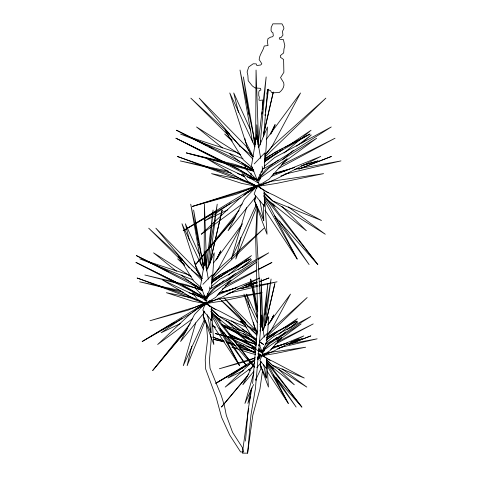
<?xml version="1.0" encoding="UTF-8"?>
<svg xmlns="http://www.w3.org/2000/svg" width="477" height="477" viewBox="0 0 477 477"><rect width="100%" height="100%" fill="white"/><g stroke="black" fill="none" stroke-linecap="round" stroke-linejoin="round"><path stroke-width="0.72" d="M204.102 265.653L204.442 204.174L206.35 259.488L206.159 265.325M255.654 142.11L256.054 70.047L258.284 134.764L258.093 140.626M260.967 326.948L261.229 279.039L262.702 321.629L262.535 326.685M257.455 208.222L256.68 235.59L260.436 302.013L260.323 332.254L255.38 388.916L250.938 415.163L247.664 453.15L242.352 453.15L248.267 410.494M262.314 169.782L262.249 172L260.794 172M204.716 262.785L205.092 250.95L206.463 270.972L214.227 252.834L212.229 282.306L211.389 283.457M256.346 139.618L256.387 138.133M256.435 136.649L256.817 124.777L258.176 144.65M261.432 324.575L261.736 315.053L262.779 330.317M206.147 267.806L213.076 210.065L207.889 268.342M258.033 144.919L266.154 76.946L260.096 145.032M257.157 206.762L255.63 236.371L257.371 303.157L257.27 330.144L252.613 383.502M260.287 143.058L260.418 140.828M261.962 114.11L262.094 111.886M262.219 109.656L262.779 100.009L259.732 100.397L258.945 99.997L259.339 97.171L258.749 95.472L258.749 92.043L259.339 90.523L260.907 90.04L260.514 88.352L255.028 87.911L252.285 85.884L248.201 80.738L247.861 75.294L247.11 71.985L248.714 66.977L253.186 63.775L256.262 63.9L256.835 65.522L260.68 65.003L261.831 63.751L259.148 59.547C259.405 54.575 263.226 50.878 264.246 46.013L268.008 45.542L267.418 41.815L267.961 38.673L270.739 37.069L272.23 36.848L273.333 35.858L272.927 32.77L271.616 31.828L271.049 30.486L271.204 27.416L272.838 23.85L281.99 23.85L283.69 27.064L283.904 28.584L282.491 31.279L282.939 35.125L280.953 37.671L279.474 37.695L279.301 38.476L279.689 39.245L283.398 39.573L284.823 45.798L283.958 48.97L283.666 52.935L280.345 55.606L280.369 57.21L283.612 59.536L283.869 72.331L280.536 77.596L283.69 82.694C284.882 86.665 282.223 90.231 279.242 92.55L273.029 92.788L271.467 92.419L270.674 90.743L267.555 89.408L263.602 136.696M204.633 319.202L204.418 322.828L187.133 365.692L191.724 346.189M256.28 204.484L256.024 208.878L238.852 251.474M199.905 296.605L200.173 292.967M250.729 178.315L251.117 173.205M245.476 441.064L248.171 409.767L251.874 387.879M204.156 317.956L203.864 320.902L183.269 365.692L195.749 322.828M255.738 202.975L255.374 206.624L231.279 259.029L246.573 207.59M261.08 365.984L260.788 368.918L255.809 379.74M262.606 326.375L267.877 283.577L263.823 328.868M209.224 264.932L217.22 204.174L209.624 248.571M265.003 115.643L265.194 114.17M265.486 111.964L268.485 89.169M264.86 326.214L271.073 279.039L264.914 315.023M247.551 453.15L252.816 415.163L259.959 388.916L262.618 369.949M255.916 380.61L256.322 377.724M258.957 358.948L259.667 353.892M264.461 356.814L264.771 354.626M204.114 311.451L203.321 316.376L213.827 344.513L211.746 312.858L210.965 311.63M255.66 195.636L254.742 201.324L267.037 234.249L264.598 197.216L263.829 195.999M257.031 187.109L257.264 185.684L264.043 190.556L264.556 206.41L254.14 194.05L257.264 185.684L192.404 206.41L236.896 194.05L256.316 186.072L204.997 166.723M260.961 361.757L260.37 365.43L268.462 387.097L266.858 362.729M260.037 331.127L261.599 321.76L264.294 337.138M266.899 94.047L267.645 89.682M204.055 311.046L203.667 313.24L180.527 341.514L194.544 314.456L205.474 303.008L211.275 307.17L211.71 320.717L202.808 310.157L205.474 303.008L194.962 307.17L150.04 320.717L188.069 310.157L204.669 303.336M205.086 305.202L205.474 303.008L142.194 341.514L191.45 313.24L205.474 303.008L203.786 305.334M255.517 195.546L255.141 197.657L228.072 230.737L244.474 199.082L257.264 185.684L256.763 188.504M260.889 361.584L260.633 363.021L256.882 367.6M261.772 356.569L262.028 355.138L266.494 358.346L266.828 368.775L259.971 360.648L262.028 355.138L262.773 356.307M203.995 311.773L203.101 316.018L211.025 332.749L210.78 319.429M255.505 196.023L254.485 200.906L263.751 220.481L263.459 204.234M260.812 362.252L260.198 365.155L266.297 378.04L266.106 367.26M210.017 263.262L222.151 210.065L209.421 264.926M264.061 132.672L264.389 131.223M264.723 129.774L273.309 92.144M265.522 324.533L274.871 283.577L265.105 325.648M263.525 134.025L273.249 92.121M240.867 237.492L235.799 259.029L238.297 252.846M251.457 388.32L247.903 403.405L250.675 396.53M248.368 409.767L248.755 408.348M253.925 372.507L244.928 403.405L253.633 384.474M206.368 300.826L207.71 296.581L231.13 279.868L215.687 297.332L205.474 303.652L192.267 301.082L166.401 292.711L190.323 297.493M257.699 185.058L257.264 186.441L269.213 179.042L287.273 158.614L259.876 178.165L258.349 182.995M262.672 353.594L263.745 350.19L281.782 337.322L269.893 350.768L262.028 355.633L258.17 353.54M258.767 147.417L267.502 126.977L265.164 161.47L264.288 162.663M262.732 330.627L268.766 316.501L267.227 339.201L266.363 340.381M271.496 132.928L275.056 124.777L270.393 133.971M217.405 258.456L220.684 250.95L216.075 260.031M271.395 320.419L273.738 315.053L269.523 323.37M270.793 134.061L275.056 124.777M217.017 258.939L220.684 250.95M271.002 321.009L273.738 315.053M257.264 182.256L257.264 180.193L262.66 169.46L262.141 166.521M167.016 288.394L187.169 295.394L205.474 303.652L207.119 301.082L192.583 292.711L197.335 299.234L205.474 303.652L221.847 301.082L262.141 292.711L217.637 299.234L205.474 303.652L137.132 278.013L164.237 287.428M266.422 139.171L300.54 92.967L271.335 147.602L265.236 154.977M213.565 262.905L242.465 223.761L217.506 270.459L212.42 276.612M267.782 324.903L290.511 294.118L271.294 330.078L267.585 334.556M264.681 162.228L265.552 161.053L282.778 149.396M211.675 283.147L212.563 281.955L227.762 271.669M266.226 340.62L267.484 338.926L277.876 331.897M275.587 154.631L276.934 152.908L264.902 161.59M221.388 276.147L222.288 274.99L211.442 282.825M273.613 335.313L274.973 333.566L266.78 339.481M248.064 177.516L257.264 180.193L265.832 169.46L278.228 160.051M234.75 218.102L195.564 264.586L239.168 210.214M186.513 330.382L152.741 370.444L190.21 323.722M265.522 154.357L271.485 146.946L325.863 98.143L265.188 156.814M212.682 276.052L217.631 269.899L264.109 228.185L212.241 278.341M267.376 334.627L271.389 329.643L307.176 297.523L267.317 336.07M254.068 371.04L242.817 384.79L253.615 363.957L254.605 362.919M195.564 264.586L235.787 216.17M152.741 370.444L187.777 328.277M248.785 374.135L221.423 407.066L247.509 376.12M257.574 359.807L260.543 356.695M254.235 163.891L264.759 152.908L264.55 167.671L262.123 169.18M247.408 176.889L257.264 180.193L269.225 167.719L316.686 138.235L282.438 163.319M202.958 284.31L211.883 274.99L211.71 287.607L209.838 288.77M259.709 341.138L266.965 333.566L266.828 343.285L265.623 344.03M240.295 197.722L201.3 234.249L204.269 232.055M190.901 313.365L157.643 344.513L192.78 318.576M250.675 363.236L225.198 387.097L252.75 366.759M282.283 159.878L293.438 150.297M301.81 143.112L311.29 134.967L296.533 146.165M226.79 281.013L235.268 273.732M242.614 267.424L251.653 259.661L240.468 268.146M276.887 339.535L285.836 331.849M290.314 328.009L297.582 321.76L287.029 329.774M264.508 166.097L274.543 157.637L331.253 126.977L276.749 161.47L262.457 169.341M284 153.075L311.07 130.245L288.311 145.652M211.728 286.218L220.249 279.033L256.268 259.56M228.352 275.116L251.468 255.624L232.013 268.789M266.577 342.432L273.399 336.679L310.718 316.501L274.853 339.201L265.236 344.501M278.92 334.27L297.439 318.654L281.543 329.41M264.944 158.328L277.835 151.143M211.907 279.737L220.744 274.722M266.756 337.4L296.7 321.152L273.715 333.149L266.703 338.02M222.896 162.454L257.264 180.193L259.554 178.374M207.799 296.467L205.474 298.316L205.474 300.993M263.751 350.154L262.028 351.525L262.028 352.968M223.987 280.649L212.802 289.14L205.474 298.316L197.073 295.865M238.112 269.934L239.293 269.04M277.054 337.34L267.669 344.46L262.028 351.525L258.612 350.529M205.462 231.172L242.322 203.959M227.511 283.517L256.268 262.451L215.699 287.649L205.474 298.316L189.047 292.8M277.578 341.168L301.136 323.913L269.899 343.315L262.028 351.525L258.552 350.362M249.173 190.961L257.264 185.684L240.855 197.657L183.222 230.737L257.264 185.684L244.957 190.556L192.404 206.41M260.722 183.919L257.264 186.441L259.184 183.43L242.179 173.64L247.736 181.272L256.9 186.245M194.527 295.108L162.371 279.868L189.971 296.581L205.474 303.652L207.268 302.346M208.461 301.482L209.653 300.611M254.831 360.391L251.23 363.021L215.872 383.311M257.83 358.203L259.029 357.327M265.516 353.093L262.028 355.633L274.633 353.654L305.662 347.214L271.395 352.235L262.028 355.633L263.292 353.654L252.1 347.214L255.35 351.674M243.878 195.081L257.264 185.684M192.022 312.453L205.474 303.008L195.791 309.323M251.218 362.729L253.019 361.459M257.824 358.09L259.023 357.249M264.962 159.264L275.026 152.27L309.949 134.043L264.973 160.141M212.158 280.357L220.66 274.448L250.508 258.868L211.907 281.263M231.023 202.904L205.414 220.481L227.601 209.892M182.005 318.439L161.166 332.749L180.342 323.597M245.965 365.644L227.905 378.04L243.705 370.498M250.777 362.341L251.981 361.512M240.02 170.289L257.264 180.193L260.275 178.13M207.894 296.658L205.474 298.316L175.703 282.944M263.811 350.303L262.028 351.525L258.725 349.82M279.099 331.068L280.321 330.239M246.681 192.583L247.927 191.772M257.729 357.941L259.571 356.742M227.839 163.802L238.476 169.043L257.264 180.193L260.364 178.201M207.948 296.724L205.474 298.316L182.286 285.359M263.835 350.368L262.028 351.525L258.922 349.742M256.125 260.8L222.133 282.306L209.963 289.014M258.015 259.601L268.712 252.834L257.58 258.85M255.064 359.372L215.831 383.252L240.187 368.882M257.598 357.833L259.494 356.677M183.222 230.737L212.521 213.404M213.797 212.647L216.981 210.762M142.194 341.514L170.14 324.98M171.41 324.229L174.588 322.351M241.469 368.119L245.953 365.471M244.683 165.322L246.275 169.46L257.264 180.193L260.49 178.416M278.568 168.435L335.033 138.235L281.478 165.066M208.05 296.891L205.474 298.316L189.423 288.782L180.741 284.507M222.216 289.074L256.882 270.501M263.966 350.452L262.028 351.525L258.939 349.689M274.961 344.388L313.21 323.913L277.387 341.86M279.146 150.446L280.458 149.748M281.77 149.051L283.076 148.353M284.387 147.655L309.949 134.043M222.038 274.031L250.508 258.868M258.194 269.803L271.944 262.451L257.974 269.451M247.968 192.35L253.943 189.333M197.651 308.649L204.174 305.352M257.634 358.656L259.518 357.702M225.382 285.783L256.644 270.119M259.917 185.201L261.915 184.271M210.047 301.524L212.009 300.611M267.394 353.135L265.379 354.071L268.801 352.61M259.965 185.231L261.986 184.325M263.34 183.723L265.367 182.816M210.095 301.589L212.074 300.701M263.382 355.031L262.028 355.633L274.054 350.947L303.801 335.897L270.751 349.277M260.728 158.453L256.614 134.967L251.498 165.626L257.264 180.193L259.858 179.06M207.525 297.421L205.474 298.316L196.089 289.14M263.888 350.714L262.028 351.525L258.928 348.496M249.298 360.368L254.676 358.155M258.045 356.778L261.408 355.395L258.051 353.821L260.013 354.727M271.204 176.502L320.735 156.444L275.539 179.316L257.938 186.179L271.491 181.272L323.561 173.64L276.41 183.43L257.974 186.328M217.488 295.12L259.726 278.013L221.095 297.565L205.474 303.652M255.278 357.81L219.342 368.775L248.624 360.648M257.979 356.742L261.354 355.407M298.87 169.091L331.426 156.444L298.924 169.019M241.976 288.46L257.145 282.569L241.225 288.71M289.384 344.227L310.837 335.897L289.39 344.191M280.947 175.977L288.555 173.032M226.712 294.327L233.623 291.65M277.632 348.741L284.548 346.063M257.264 180.193L259.971 179.155L257.264 180.193L259.446 179.728M273.518 173.962L277.578 172.406L294.685 167.558M219.366 292.985L237.015 287.643M264.031 350.756L262.028 351.525L259.047 343.995M273.393 347.167L287.357 343.011M272.898 174.415L278.341 172.406L284.894 171.201M218.639 293.45L223.492 291.656L230.003 290.457M264.109 350.756L262.028 351.525L261.921 350.052M272.433 347.679L275.897 346.397L280.965 345.467M274.048 173.789L277.608 172.746M280.458 171.917L289.002 169.418M301.112 165.889L318.201 160.898L303.235 165.137M219.307 292.991L224.268 291.542M225.681 291.131L235.602 288.233M246.227 285.127L256.853 282.026L244.099 285.634M273.106 347.298L285.139 343.786M291.513 341.926L302.132 338.825L290.875 342.015M284.835 174.135L341.001 160.898L294.369 169.46M228.566 293.242L257.514 286.427M258.957 286.081L277.048 281.818L258.957 285.145M279.522 347.691L317.139 338.825L286.755 344.406M206.917 298.006L205.474 298.316L200.549 285.866L204.919 259.661L208.324 279.075M264.109 351.078L262.028 351.525L265.582 344.46L265.319 342.993M237.242 289.128L257.508 285.407M256.56 186.304L241.803 183.43L211.549 173.64L237.468 178.821M255.487 354.363L251.856 353.654L240.867 350.1M258.397 354.93L261.301 355.496M240.348 179.4L242.507 179.835M237.683 348.359L231.941 347.214L239.496 349.659M239.836 348.788L250.598 350.941M252.75 351.376L254.187 351.662M228.215 171.16L180.228 160.898L231.572 173.229M180.592 290.576L139.636 281.818L183.532 292.365M213.499 339.29L223.618 341.454M226.503 342.069L233.73 343.613M236.622 344.233L243.848 345.777M253.681 171.231L186.31 152.908L235.018 164.416L253.788 170.987M221.745 335.081L215.33 333.566L256.56 344.43M223.164 335.42L247.39 341.138L256.453 344.316M213.499 339.344L224.333 341.949M227.225 342.641L234.445 344.376M238.059 345.247L246.001 347.155M186.31 152.908L243.765 167.671L253.889 171.07M241.69 175.661L243.813 176.275M192.171 294.44L194.27 295.048M251.778 348.538L253.15 348.937M221.376 324.378L244.647 331.992M237.552 173.586L243.89 175.709M246.74 346.397L255.773 349.426M202.761 290.576L193.942 287.607L144.829 274.99L186.465 284.829L202.761 290.535M258.612 345.121L259.977 345.581M207.966 167.093L177.301 156.444L203.607 166.211M212.146 168.548L235.841 176.776L256.59 186.137L239.12 178.165L206.827 158.614L244.629 176.532M212.909 337.114L224.112 341.007M226.915 341.979L234.624 344.656M238.124 345.873L247.933 349.277L255.314 352.61M258.54 345.044L259.935 345.533M212.843 337.173L223.838 341.252M227.273 342.528L236.21 345.849M238.959 346.868L255.344 353.04M258.039 354.089L261.408 355.395M223.117 325.743L253.162 337.656M246.669 327.264L218.591 316.018L210.941 309.412M250.091 328.635L257.622 331.652M243.037 158.811L180.491 134.043L236.216 152.27L240.676 154.888M193.161 279.975L139.862 258.868L187.485 274.448L191.343 276.708M265.755 191.51L274.251 195.367L321.474 220.481L272.611 200.906L263.841 193.334M212.074 307.689L219.992 311.284L244.081 324.092M266.631 358.525L273.208 361.512L304.29 378.04L272.128 365.155L266.518 360.314M255.398 352.61L250.091 350.19L228.835 337.322L253.907 349.206M253.323 170.158L176.508 130.245L239.335 161.053L253.555 169.895M202.188 289.777L136.452 255.624L190.156 281.955L202.415 289.581M222.216 325.195L250.228 338.926L256.441 342.79M220.911 161.435L175.971 138.235L225.18 162.49M174.379 282.265L135.999 262.451L178.07 283.189M229.097 334.049L249.662 344.185L255.845 347.858M175.971 138.235L224.953 162.478M230.916 165.424L238.738 169.556M135.999 262.451L177.659 283.07M229.127 334.109L241.094 340.029M244.415 341.669L255.815 347.954M176.508 130.245L206.362 145.324M209.683 146.999L212.998 148.675M136.452 255.624L168.631 271.872M223.457 326.012L240.682 334.711M243.991 336.386L247.307 338.056M212.492 325.958L215.133 327.323M220.416 330.048L222.401 331.074M229.664 334.818L256.083 348.46M223.314 326.155L256.125 343.202M247.336 325.827L257.103 331.02M246.4 166.145L253.43 170.068M192.094 284.024L195.916 286.152M197.192 286.868L202.29 289.706M247.945 338.414L249.227 339.129M251.146 340.196L256.268 343.052M248.177 333.149L251.325 334.997M241.308 162.621L253.436 169.907M191.48 283.076L181.051 274.937M192.75 283.839L202.296 289.575M250.89 339.57L256.459 342.921M256.715 340.155L219.08 316.376L211.233 308.661M259.226 341.741L263.62 344.513L259.452 341.437M239.931 154.453L196.536 126.977L222.598 147.953M190.573 276.255L153.57 252.834L176.466 271.252M242.06 329.166L250.807 334.705M257.878 186.084L268.366 192.839M215.872 309.71L206.088 303.402L210.005 306.532M263.268 355.937L270.083 360.332M288.281 206.911L325.284 234.249L273.178 201.324L264.163 192.464M231.482 320.777L256.477 339.236M282.05 368.816L306.794 387.097L272.504 365.43L266.22 359.259M257.836 186.131L261.283 188.809M232.156 139.999L224.655 134.043L232.186 141.132M239.651 145.962L252.923 156.51M184.468 264.318L177.611 258.868L184.551 265.403M191.325 269.767L202.182 278.401M245.697 325.225L240.569 321.152L245.351 325.648M251.391 329.75L257.085 334.282M267.09 199.499L306.335 230.737L281.8 206.344M213.648 314.629L229.956 327.61M231.703 328.999L247.42 341.514L236.431 330.585M268.14 363.945L294.327 384.79L278.604 369.162M229.55 153.546L239.394 161.47M228.394 321.599L239.907 330.865M243.359 333.644L249.698 338.736M269.869 202.087L274.907 206.41L273.321 203.935M214.924 315.881L220.559 320.717L218.961 318.237M269.773 365.46L273.637 368.775L272.433 366.902M206.028 303.485L207.137 304.439M252.405 167.886L243.234 159.729L225.055 130.245L252.798 158.93M201.664 288.096L193.483 280.822L177.945 255.624L201.89 280.375M256.596 341.437L252.792 338.056L240.831 318.654L256.829 335.194M229.497 133.804L190.818 98.143L228.549 135.528M182.25 259.124L148.687 228.185L181.32 260.514M220.487 299.544L218.848 298.03L219.867 299.079M221.578 300.552L245.631 322.72M256.346 345.974L254.796 344.46L253.734 341.711M221.441 300.635L242.876 321.874M225.961 320.18L235.382 329.547M240.074 146.451L199.213 98.143L246.812 146.946L252.411 156.414M274.388 215.765L317.807 264.586L273.184 205.921L264.019 195.403M273.321 374.958L301.869 407.066L272.504 368.453L266.315 361.351M219.545 328.069L254.289 367.141M211.311 311.38L219.086 320.3L254.527 366.902M248.761 327.127L223.826 297.523L255.153 329.643L257.324 333.316M189.488 268.104L155.866 228.185L196.548 269.899L201.383 278.079M264.145 196.399L317.807 264.586M266.607 362.252L301.869 407.066M210.971 311.672L254.474 366.95M275.318 217.894L309.108 264.586L279.51 221.024M273.881 376.299L296.145 407.066L276.159 377.647M221.71 331.64L245.899 365.072M223.653 331.974L231.118 342.963M231.947 344.185L246.054 364.947M264.646 198.67L269.982 206.624L297.177 259.029L264.973 210.113M266.81 363.569L270.399 368.918L288.299 403.405L267.37 371.625M211.514 313.699L216.349 320.902L239.591 365.692L212.187 324.068M252.363 156.426L247.086 147.602L244.802 138.258M256.817 332.564L255.332 330.078L253.4 322.166M201.318 278.043L196.78 270.459L194.676 261.837M264.52 200.632L297.177 259.029M266.709 364.798L288.299 403.405M211.645 315.72L239.591 365.692M253.209 156.7L245.44 141.538L229.765 92.967L255.052 146.928M257.294 332.028L254.247 326.083L243.932 294.118L257.347 322.75M202.111 278.425L195.373 265.272L181.975 223.761L203.548 269.791M259.846 174.254L260.8 176.21M263.727 347.614L264.353 348.902M207.686 293.236L208.664 295.245M250.586 130.072L233.754 92.967L238.488 112.375M253.949 137.489L255.785 141.538M257.431 318.093L246.555 294.118L249.888 307.784M260.15 324.086L261.056 326.083L261.152 327.532M199.964 255.899L185.38 223.761L189.417 240.283M202.391 261.259L204.216 265.272M194.765 285.711L195.826 288.454M252.154 286.254L250.669 279.039L257.336 317.509M252.452 287.703L257.359 311.523M259.858 200.787L263.751 220.481M263.596 364.356L266.297 378.04M207.465 314.76L211.025 332.749M260.198 326.369L260.46 327.782M257.824 311.141L252.905 283.577L256.668 309.174M260.15 324.199L260.537 326.375M209.713 286.981L210.089 289.14L205.474 298.316L207.555 297.547L205.474 298.316L205.319 296.116M252.494 142.122L240.003 70.047L253.329 134.764L254.73 145.747M201.383 265.665L190.728 204.174L202.111 259.488L203.327 268.98M204.687 299.979L203.959 295.627L204.335 300.045M210.387 334.061L211.239 339.135L209.439 360.159L210.035 368.244L221.382 395.88L224.399 405.641L226.313 415.33L232.591 432.383L242.268 447.378L243.741 451.952L240.599 451.952L229.67 435.012L221.62 417.387L216.224 397.597L205.623 368.948L205.229 359.634L207.65 339.04L206.398 324.324M249 115.023L243.407 76.946L255.284 144.919M198.45 242.859L193.632 210.065L203.816 268.521M198.665 244.313L198.879 245.774M204.585 302.984L204.711 304.457M258.278 146.123L258.379 147.596M208.741 302.132L206.13 303.348L208.777 302.179M268.867 278.013L259.214 281.764L268.867 278.013M215.163 327.18L212.509 325.874L215.175 327.198M221.799 330.454L220.469 329.798L221.823 330.489M249.787 370.444L248.922 369.252L249.787 370.444"/></g></svg>
